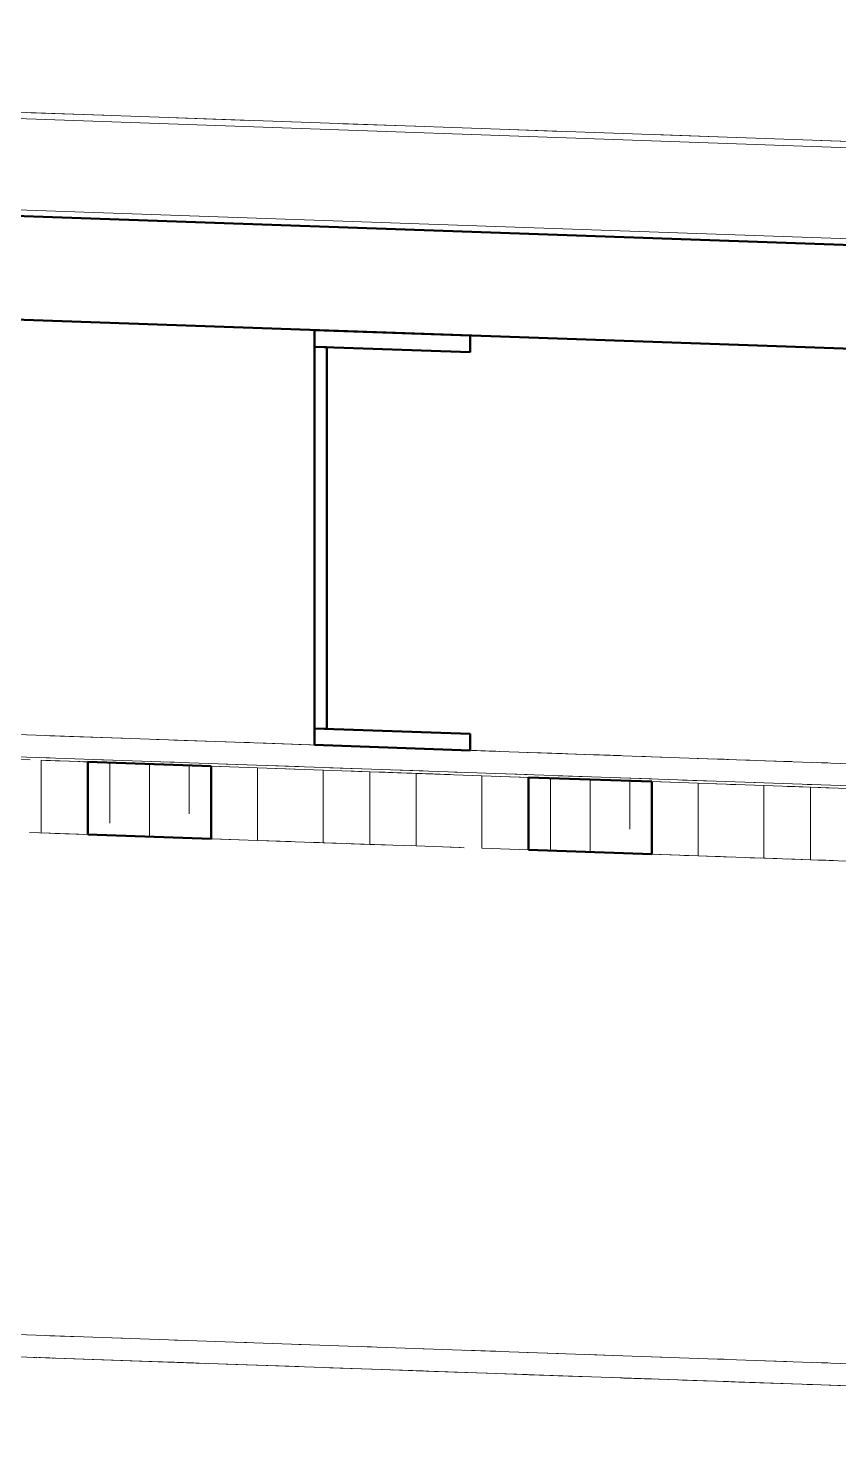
# Model space of a CAD drawing. Header units: metres. Extents: x 10 to 831, y 10 to 584.
# Drawn here: x 221.16 to 240.68, y 450.79 to 484.7 of the extents above; entities that cross this region are included whole.
import ezdxf

# ---------------------------------------------------------------- set-up
doc = ezdxf.new("R2010")
doc.units = ezdxf.units.M
doc.layers.add('CUT', color=7, linetype='Continuous', lineweight=50)
doc.layers.add('VIS', color=8, linetype='Continuous', lineweight=13)

msp = doc.modelspace()

# ---------------------------------------------------------------- linework, layer by layer
at = {"layer": 'CUT'}
for p, q in [((315, 476.877), (165, 482.127)), ((165, 479.627), (315, 474.377)), ((231.8, 477.288), (228.05, 477.42)), ((228.05, 477.42), (228.05, 477.02)), ((231.8, 476.889), (231.8, 477.288)), ((228.35, 477.01), (228.05, 477.02)), ((228.05, 477.02), (228.05, 467.82)), ((228.05, 477.02), (231.8, 476.889)), ((228.35, 467.809), (228.35, 477.01)), ((231.8, 467.689), (228.05, 467.82)), ((228.05, 467.82), (228.05, 467.42)), ((228.05, 467.82), (228.35, 467.809)), ((231.8, 467.288), (231.8, 467.689)), ((228.05, 467.42), (231.8, 467.288)), ((222.591, 465.261), (222.591, 467.011)), ((222.591, 467.011), (225.563, 466.907)), ((225.563, 466.907), (225.563, 465.157)), ((233.206, 464.889), (233.206, 466.639)), ((233.206, 466.639), (236.178, 466.535)), ((236.178, 466.535), (236.178, 464.785)), ((225.563, 465.157), (222.591, 465.261)), ((236.178, 464.785), (233.206, 464.889))]:
    msp.add_line(p, q, dxfattribs=at)
at = {"layer": 'VIS'}
for p, q in [((161.15, 484.611), (318.85, 479.092)), ((315.846, 479.347), (162.902, 484.7)), ((221.226, 482.659), (222.978, 482.598)), ((318.85, 476.892), (161.15, 482.411)), ((224.73, 482.536), (226.483, 482.475)), ((228.736, 482.396), (230.488, 482.335)), ((232.741, 482.256), (233.992, 482.212)), ((315, 476.877), (165, 482.127)), ((315, 476.877), (165, 482.127)), ((315, 476.877), (165, 482.127)), ((236.245, 482.133), (237.997, 482.072)), ((240.25, 481.993), (242.002, 481.932)), ((222.728, 480.106), (224.48, 480.045)), ((224.23, 480.053), (223.979, 480.062)), ((226.733, 479.966), (227.985, 479.923)), ((165, 479.627), (314.75, 474.385)), ((165, 479.627), (314.75, 474.385)), ((315, 474.377), (165, 479.627)), ((230.237, 479.844), (232.49, 479.764)), ((232.24, 479.774), (231.99, 479.782)), ((234.242, 479.704), (235.995, 479.642)), ((238.248, 479.563), (240, 479.502)), ((222.995, 477.597), (222.244, 477.623)), ((224.996, 477.527), (224.746, 477.536)), ((227.498, 477.44), (226.748, 477.466)), ((229.657, 477.364), (228.05, 477.42)), ((228.05, 477.02), (228.05, 477.42)), ((228.05, 477.42), (228.05, 477.42)), ((231.8, 477.288), (228.05, 477.42)), ((228.05, 477.02), (228.05, 477.42)), ((229.5, 477.369), (229.25, 477.378)), ((231.003, 477.317), (230.752, 477.325)), ((231.8, 477.288), (231.532, 477.298)), ((231.8, 477.288), (231.8, 477.288)), ((231.8, 476.889), (231.8, 477.288)), ((231.8, 476.889), (231.8, 477.288)), ((234.521, 477.193), (234.27, 477.202)), ((228.05, 477.02), (228.05, 477.02)), ((228.05, 477.02), (231.8, 476.889)), ((228.35, 477.01), (228.05, 477.02)), ((228.05, 467.82), (228.05, 477.02)), ((228.05, 477.02), (228.05, 477.02)), ((228.35, 477.01), (228.05, 477.02)), ((228.05, 467.82), (228.05, 477.02)), ((231.8, 476.889), (228.05, 477.02)), ((228.35, 477.01), (228.35, 477.01)), ((228.35, 467.809), (228.35, 477.01)), ((228.35, 467.809), (228.35, 477.01)), ((231.8, 476.889), (231.8, 476.889)), ((237.034, 477.106), (236.783, 477.115)), ((238.039, 477.071), (237.788, 477.079)), ((239.045, 477.035), (238.793, 477.044)), ((240.05, 477), (239.798, 477.009)), ((240.552, 476.982), (240.05, 477)), ((240.05, 477), (240.05, 477)), ((30, 474.352), (450, 459.652)), ((450, 459.117), (30, 473.817)), ((228.05, 467.82), (228.05, 467.82)), ((228.05, 467.82), (228.35, 467.809)), ((231.8, 467.689), (228.05, 467.82)), ((228.05, 467.82), (228.05, 467.82)), ((231.8, 467.689), (228.05, 467.82)), ((228.05, 467.42), (228.05, 467.82)), ((228.35, 467.809), (228.05, 467.82)), ((228.35, 467.809), (228.35, 467.809)), ((231.8, 467.689), (231.8, 467.689)), ((231.8, 467.288), (231.8, 467.689)), ((222.428, 467.617), (221.678, 467.643)), ((223.41, 467.582), (222.153, 467.626)), ((223.428, 467.582), (223.178, 467.591)), ((224.496, 467.544), (224.246, 467.553)), ((225.925, 467.495), (224.667, 467.538)), ((224.927, 467.529), (224.677, 467.538)), ((226.426, 467.477), (226.176, 467.486)), ((226.498, 467.475), (226.248, 467.483)), ((227.937, 467.424), (226.679, 467.468)), ((227.925, 467.424), (227.675, 467.433)), ((228.05, 467.42), (228.05, 467.42)), ((231.8, 467.288), (228.05, 467.42)), ((229.425, 467.372), (229.175, 467.38)), ((230.452, 467.336), (229.194, 467.38)), ((231.968, 467.283), (230.452, 467.336)), ((230.924, 467.32), (230.674, 467.328)), ((219.888, 467.106), (221.207, 467.06)), ((221.429, 467.117), (221.678, 467.108)), ((221.471, 467.05), (222.591, 467.011)), ((221.471, 465.3), (221.471, 467.05)), ((221.919, 467.034), (221.583, 467.047)), ((221.919, 467.034), (221.808, 467.038)), ((221.919, 467.034), (221.808, 467.038)), ((221.919, 467.034), (221.808, 467.038)), ((221.919, 467.034), (221.808, 467.038)), ((221.919, 467.034), (221.808, 467.038)), ((221.919, 467.034), (221.808, 467.038)), ((223.121, 466.993), (221.912, 467.035)), ((222.638, 467.01), (221.912, 467.035)), ((222.638, 467.01), (221.912, 467.035)), ((222.638, 467.01), (221.912, 467.035)), ((222.638, 467.01), (221.912, 467.035)), ((222.638, 467.01), (221.912, 467.035)), ((222.591, 467.011), (222.479, 467.015)), ((223.642, 466.974), (222.557, 467.013)), ((223.642, 466.974), (222.557, 467.013)), ((223.642, 466.974), (222.557, 467.013)), ((223.642, 466.974), (222.557, 467.013)), ((223.642, 466.974), (222.557, 467.013)), ((224.077, 466.959), (222.557, 467.013)), ((223.642, 466.974), (222.557, 467.013)), ((223.642, 466.974), (222.557, 467.013)), ((223.642, 466.974), (222.557, 467.013)), ((223.642, 466.974), (222.557, 467.013)), ((222.591, 467.011), (225.563, 466.907)), ((223.251, 466.988), (222.591, 467.011)), ((222.591, 465.261), (222.591, 467.011)), ((223.086, 466.994), (222.673, 467.008)), ((223.086, 466.994), (222.673, 467.008)), ((223.086, 466.994), (222.673, 467.008)), ((223.086, 466.994), (222.673, 467.008)), ((223.086, 466.994), (222.673, 467.008)), ((223.086, 466.994), (222.673, 467.008)), ((223, 466.996), (222.75, 467.005)), ((222.756, 467.005), (223.168, 466.991)), ((222.756, 467.005), (223.168, 466.991)), ((222.756, 467.005), (223.168, 466.991)), ((222.756, 467.005), (223.168, 466.991)), ((222.756, 467.005), (223.168, 466.991)), ((222.774, 467.005), (223.86, 466.966)), ((222.774, 467.005), (223.86, 466.966)), ((223.054, 466.995), (222.791, 467.004)), ((223.045, 466.995), (222.818, 467.003)), ((222.928, 467.064), (223.178, 467.056)), ((223.121, 466.993), (223.361, 466.984)), ((224.077, 466.959), (223.121, 466.993)), ((223.121, 466.993), (223.121, 465.534)), ((224.077, 466.959), (223.664, 466.974)), ((223.912, 466.965), (223.664, 466.974)), ((223.912, 466.965), (223.664, 466.974)), ((223.912, 466.965), (223.664, 466.974)), ((223.912, 466.965), (223.664, 466.974)), ((223.912, 466.965), (223.664, 466.974)), ((223.912, 466.965), (223.664, 466.974)), ((223.746, 466.971), (223.994, 466.962)), ((223.746, 466.971), (223.994, 466.962)), ((223.746, 466.971), (223.994, 466.962)), ((223.746, 466.971), (223.994, 466.962)), ((223.746, 466.971), (223.994, 466.962)), ((224.427, 467.012), (224.677, 467.003)), ((232.423, 467.267), (231.674, 467.293)), ((231.8, 467.288), (231.8, 467.288)), ((232.512, 467.264), (232.26, 467.273)), ((233.923, 467.214), (233.173, 467.24)), ((234.019, 467.211), (233.265, 467.238)), ((234.999, 467.177), (233.735, 467.221)), ((235.422, 467.162), (234.672, 467.188)), ((235.024, 467.176), (234.773, 467.184)), ((236.029, 467.14), (235.778, 467.149)), ((236.422, 467.127), (236.172, 467.135)), ((238.03, 467.07), (237.271, 467.097)), ((237.921, 467.075), (237.671, 467.083)), ((238.542, 467.053), (238.291, 467.062)), ((239.42, 467.022), (238.671, 467.048)), ((239.547, 467.017), (239.296, 467.026)), ((240.42, 466.987), (240.17, 466.996)), ((222.591, 465.844), (222.591, 466.72)), ((222.591, 465.844), (222.591, 466.72)), ((222.591, 465.844), (222.591, 466.72)), ((222.591, 465.844), (222.591, 466.72)), ((222.591, 465.844), (222.591, 466.72)), ((222.591, 465.844), (222.591, 466.72)), ((225.032, 466.926), (224.077, 466.959)), ((224.077, 465.209), (224.077, 466.959)), ((224.554, 466.942), (224.316, 466.951)), ((224.554, 466.942), (224.316, 466.951)), ((224.554, 466.942), (224.316, 466.951)), ((224.554, 466.942), (224.316, 466.951)), ((224.554, 466.942), (224.316, 466.951)), ((224.554, 466.942), (224.793, 466.934)), ((224.554, 466.942), (225.032, 466.926)), ((224.554, 466.942), (224.793, 466.934)), ((224.554, 466.942), (224.793, 466.934)), ((224.554, 466.942), (224.793, 466.934)), ((224.554, 466.942), (224.793, 466.934)), ((225.032, 466.926), (225.274, 466.917)), ((225.032, 465.759), (225.032, 466.926)), ((225.032, 465.759), (225.032, 466.634)), ((225.032, 465.759), (225.032, 466.634)), ((225.032, 465.759), (225.032, 466.634)), ((225.032, 465.759), (225.032, 466.634)), ((225.032, 465.759), (225.032, 466.634)), ((225.34, 466.915), (225.088, 466.923)), ((226.228, 466.884), (225.091, 466.923)), ((225.5, 466.909), (225.25, 466.918)), ((225.563, 466.907), (226.682, 466.868)), ((225.563, 465.157), (225.563, 466.907)), ((225.926, 466.96), (226.176, 466.951)), ((226.682, 466.868), (228.265, 466.812)), ((226.682, 466.868), (226.682, 466.868)), ((226.682, 465.118), (226.682, 466.868)), ((226.682, 465.118), (226.682, 466.868)), ((226.926, 466.925), (227.675, 466.898)), ((227.362, 466.844), (227.11, 466.853)), ((227.45, 466.841), (227.692, 466.832)), ((227.45, 466.841), (227.692, 466.832)), ((227.45, 466.841), (227.692, 466.832)), ((227.45, 466.841), (227.692, 466.832)), ((227.45, 466.841), (227.692, 466.832)), ((227.45, 466.841), (227.692, 466.832)), ((228.265, 466.812), (229.384, 466.774)), ((228.265, 465.062), (228.265, 466.812)), ((228.425, 466.872), (229.175, 466.846)), ((229.384, 466.774), (228.825, 466.793)), ((229.384, 466.774), (228.825, 466.793)), ((229.384, 466.774), (228.825, 466.793)), ((229.384, 466.774), (228.825, 466.793)), ((229.384, 466.774), (228.825, 466.793)), ((229.384, 466.774), (228.825, 466.793)), ((229.011, 466.786), (229.384, 466.774)), ((229.011, 466.786), (229.384, 466.774)), ((229.011, 466.786), (229.384, 466.774)), ((229.011, 466.786), (229.384, 466.774)), ((229.011, 466.786), (229.384, 466.774)), ((229.011, 466.786), (229.384, 466.774)), ((229.384, 466.774), (229.114, 466.783)), ((229.384, 466.774), (229.114, 466.783)), ((229.384, 466.774), (229.114, 466.783)), ((229.384, 466.774), (229.114, 466.783)), ((229.384, 466.774), (229.114, 466.783)), ((229.384, 466.774), (229.114, 466.783)), ((229.384, 466.774), (229.121, 466.783)), ((229.384, 466.774), (229.132, 466.782)), ((229.384, 466.774), (230.504, 466.734)), ((229.384, 466.774), (229.655, 466.764)), ((229.757, 466.76), (229.384, 466.774)), ((229.384, 466.774), (229.944, 466.754)), ((229.384, 466.774), (229.655, 466.764)), ((229.757, 466.76), (229.384, 466.774)), ((229.384, 466.774), (229.944, 466.754)), ((229.384, 466.774), (229.655, 466.764)), ((229.757, 466.76), (229.384, 466.774)), ((229.384, 466.774), (229.944, 466.754)), ((229.384, 466.774), (229.655, 466.764)), ((229.757, 466.76), (229.384, 466.774)), ((229.384, 466.774), (229.944, 466.754)), ((229.384, 466.774), (229.655, 466.764)), ((229.757, 466.76), (229.384, 466.774)), ((229.384, 466.774), (229.944, 466.754)), ((229.384, 466.774), (229.655, 466.764)), ((229.757, 466.76), (229.384, 466.774)), ((229.384, 466.774), (229.944, 466.754)), ((230.901, 466.72), (229.384, 466.774)), ((229.384, 465.024), (229.384, 466.774)), ((229.924, 466.819), (230.674, 466.793)), ((230.504, 466.734), (232.087, 466.678)), ((230.504, 464.984), (230.504, 466.734)), ((231.319, 466.706), (230.594, 466.731)), ((231.319, 466.706), (230.594, 466.731)), ((231.319, 466.706), (230.594, 466.731)), ((231.319, 466.706), (230.594, 466.731)), ((231.319, 466.706), (230.594, 466.731)), ((231.319, 466.706), (230.594, 466.731)), ((232.087, 466.678), (230.736, 466.726)), ((231.006, 466.716), (230.736, 466.726)), ((231.006, 466.716), (230.736, 466.726)), ((231.006, 466.716), (230.736, 466.726)), ((231.006, 466.716), (230.736, 466.726)), ((231.006, 466.716), (230.736, 466.726)), ((231.006, 466.716), (230.736, 466.726)), ((231.031, 466.716), (230.767, 466.725)), ((231.031, 466.716), (230.767, 466.725)), ((231.031, 466.716), (230.767, 466.725)), ((231.031, 466.716), (230.767, 466.725)), ((231.031, 466.716), (230.767, 466.725)), ((231.031, 466.716), (230.767, 466.725)), ((231.006, 466.716), (231.276, 466.707)), ((231.006, 466.716), (231.276, 466.707)), ((231.006, 466.716), (231.276, 466.707)), ((231.006, 466.716), (231.276, 466.707)), ((231.006, 466.716), (231.276, 466.707)), ((231.006, 466.716), (231.276, 466.707)), ((231.031, 466.716), (231.295, 466.707)), ((231.031, 466.716), (231.295, 466.707)), ((231.031, 466.716), (231.295, 466.707)), ((231.031, 466.716), (231.295, 466.707)), ((231.031, 466.716), (231.295, 466.707)), ((231.031, 466.716), (231.295, 466.707)), ((231.424, 466.767), (231.674, 466.758)), ((232.534, 466.663), (232.087, 466.678)), ((232.087, 466.678), (232.087, 466.678)), ((232.087, 466.678), (233.206, 466.639)), ((232.087, 464.928), (232.087, 466.678)), ((232.534, 466.663), (232.422, 466.667)), ((232.534, 466.663), (232.422, 466.667)), ((232.534, 466.663), (232.422, 466.667)), ((232.534, 466.663), (232.422, 466.667)), ((232.534, 466.663), (232.422, 466.667)), ((232.534, 466.663), (232.422, 466.667)), ((232.423, 466.732), (233.173, 466.706)), ((233.737, 466.621), (232.528, 466.663)), ((233.253, 466.638), (232.528, 466.663)), ((233.253, 466.638), (232.528, 466.663)), ((233.253, 466.638), (232.528, 466.663)), ((233.253, 466.638), (232.528, 466.663)), ((233.253, 466.638), (232.528, 466.663)), ((233.206, 466.639), (233.094, 466.644)), ((234.258, 466.602), (233.172, 466.64)), ((234.258, 466.602), (233.172, 466.64)), ((234.258, 466.602), (233.172, 466.64)), ((234.258, 466.602), (233.172, 466.64)), ((234.258, 466.602), (233.172, 466.64)), ((234.692, 466.588), (233.172, 466.64)), ((234.258, 466.602), (233.172, 466.64)), ((234.258, 466.602), (233.172, 466.64)), ((234.258, 466.602), (233.172, 466.64)), ((234.258, 466.602), (233.172, 466.64)), ((233.206, 466.639), (236.178, 466.535)), ((233.867, 466.616), (233.206, 466.639)), ((233.206, 464.889), (233.206, 466.639)), ((233.701, 466.622), (233.288, 466.636)), ((233.701, 466.622), (233.288, 466.636)), ((233.701, 466.622), (233.288, 466.636)), ((233.701, 466.622), (233.288, 466.636)), ((233.701, 466.622), (233.288, 466.636)), ((233.701, 466.622), (233.288, 466.636)), ((233.371, 466.634), (233.784, 466.62)), ((233.371, 466.634), (233.784, 466.62)), ((233.371, 466.634), (233.784, 466.62)), ((233.371, 466.634), (233.784, 466.62)), ((233.371, 466.634), (233.784, 466.62)), ((233.389, 466.633), (234.475, 466.595)), ((233.389, 466.633), (234.475, 466.595)), ((233.669, 466.623), (233.405, 466.632)), ((233.661, 466.623), (233.434, 466.631)), ((233.8, 466.619), (233.503, 466.629)), ((233.8, 466.619), (233.503, 466.629)), ((233.8, 466.619), (233.503, 466.629)), ((233.8, 466.619), (233.503, 466.629)), ((233.8, 466.619), (233.503, 466.629)), ((233.923, 466.679), (234.672, 466.653)), ((235.422, 466.627), (236.172, 466.601)), ((233.206, 465.473), (233.206, 466.348)), ((233.206, 465.473), (233.206, 466.348)), ((233.206, 465.473), (233.206, 466.348)), ((233.206, 465.473), (233.206, 466.348)), ((233.206, 465.473), (233.206, 466.348)), ((233.206, 465.473), (233.206, 466.348)), ((233.737, 466.621), (234.453, 466.596)), ((234.692, 466.588), (233.737, 466.621)), ((233.737, 466.621), (233.737, 464.871)), ((233.8, 466.619), (234.098, 466.608)), ((234.214, 466.604), (233.976, 466.613)), ((234.214, 466.604), (233.976, 466.613)), ((234.214, 466.604), (233.976, 466.613)), ((234.214, 466.604), (233.976, 466.613)), ((234.214, 466.604), (233.976, 466.613)), ((234.214, 466.604), (234.453, 466.596)), ((234.214, 466.604), (234.453, 466.596)), ((234.214, 466.604), (234.453, 466.596)), ((234.214, 466.604), (234.453, 466.596)), ((234.214, 466.604), (234.453, 466.596)), ((234.692, 466.588), (234.279, 466.602)), ((234.527, 466.594), (234.279, 466.602)), ((234.527, 466.594), (234.279, 466.602)), ((234.527, 466.594), (234.279, 466.602)), ((234.527, 466.594), (234.279, 466.602)), ((234.527, 466.594), (234.279, 466.602)), ((234.527, 466.594), (234.279, 466.602)), ((234.362, 466.599), (234.609, 466.591)), ((234.362, 466.599), (234.609, 466.591)), ((234.362, 466.599), (234.609, 466.591)), ((234.362, 466.599), (234.609, 466.591)), ((234.362, 466.599), (234.609, 466.591)), ((234.692, 464.837), (234.692, 466.588)), ((235.647, 466.554), (235.409, 466.562)), ((235.647, 466.554), (235.889, 466.546)), ((235.647, 465.388), (235.647, 466.554)), ((235.956, 466.543), (235.703, 466.552)), ((236.843, 466.512), (235.706, 466.552)), ((236, 466.541), (235.75, 466.55)), ((236.178, 466.535), (237.298, 466.496)), ((236.178, 464.785), (236.178, 466.535)), ((236.921, 466.574), (237.671, 466.548)), ((237.298, 466.496), (238.88, 466.441)), ((237.298, 466.496), (237.298, 466.496)), ((237.298, 464.746), (237.298, 466.496)), ((237.298, 464.746), (237.298, 466.496)), ((237.978, 466.473), (237.725, 466.481)), ((238.065, 466.47), (238.308, 466.461)), ((238.065, 466.47), (238.308, 466.461)), ((238.065, 466.47), (238.308, 466.461)), ((238.065, 466.47), (238.308, 466.461)), ((238.065, 466.47), (238.308, 466.461)), ((238.065, 466.47), (238.308, 466.461)), ((238.421, 466.522), (238.671, 466.514)), ((238.88, 466.441), (240, 466.401)), ((238.88, 464.691), (238.88, 466.441)), ((239.627, 466.415), (239.44, 466.422)), ((239.627, 466.415), (239.44, 466.422)), ((239.627, 466.415), (239.44, 466.422)), ((239.627, 466.415), (239.44, 466.422)), ((239.627, 466.415), (239.44, 466.422)), ((239.627, 466.415), (239.44, 466.422)), ((239.627, 466.415), (239.813, 466.409)), ((239.627, 466.415), (239.813, 466.409)), ((239.627, 466.415), (239.813, 466.409)), ((239.627, 466.415), (239.813, 466.409)), ((239.627, 466.415), (239.813, 466.409)), ((239.627, 466.415), (239.813, 466.409)), ((240, 466.401), (239.73, 466.411)), ((239.92, 466.47), (240.17, 466.461)), ((240, 466.401), (241.119, 466.363)), ((240, 466.401), (240.242, 466.394)), ((240, 464.652), (240, 466.401)), ((240.373, 466.389), (240.186, 466.395)), ((240.373, 466.389), (240.186, 466.395)), ((240.373, 466.389), (240.186, 466.395)), ((240.373, 466.389), (240.186, 466.395)), ((240.373, 466.389), (240.186, 466.395)), ((240.373, 466.389), (240.186, 466.395)), ((240.373, 466.389), (240.559, 466.382)), ((240.373, 466.389), (240.559, 466.382)), ((240.373, 466.389), (240.559, 466.382)), ((240.373, 466.389), (240.559, 466.382)), ((240.373, 466.389), (240.559, 466.382)), ((240.373, 466.389), (240.559, 466.382)), ((235.647, 465.388), (235.647, 466.263)), ((235.647, 465.388), (235.647, 466.263)), ((235.647, 465.388), (235.647, 466.263)), ((235.647, 465.388), (235.647, 466.263)), ((235.647, 465.388), (235.647, 466.263)), ((221.187, 465.31), (221.912, 465.285)), ((221.187, 465.31), (221.912, 465.285)), ((221.187, 465.31), (221.912, 465.285)), ((221.187, 465.31), (221.912, 465.285)), ((221.187, 465.31), (221.912, 465.285)), ((221.187, 465.31), (221.912, 465.285)), ((222.591, 465.261), (221.471, 465.3)), ((221.471, 465.3), (221.471, 465.3)), ((221.844, 465.287), (221.658, 465.293)), ((221.844, 465.287), (221.658, 465.293)), ((221.844, 465.287), (221.658, 465.293)), ((221.844, 465.287), (221.658, 465.293)), ((221.844, 465.287), (221.658, 465.293)), ((221.844, 465.287), (221.658, 465.293)), ((221.802, 465.288), (222.56, 465.262)), ((221.844, 465.287), (222.031, 465.28)), ((221.844, 465.287), (222.031, 465.28)), ((221.844, 465.287), (222.031, 465.28)), ((221.844, 465.287), (222.031, 465.28)), ((221.844, 465.287), (222.031, 465.28)), ((221.844, 465.287), (222.031, 465.28)), ((221.919, 465.284), (222.031, 465.28)), ((222.367, 465.269), (222.591, 465.261)), ((222.367, 465.269), (222.479, 465.265)), ((222.367, 465.269), (222.479, 465.265)), ((222.367, 465.269), (222.479, 465.265)), ((222.367, 465.269), (222.479, 465.265)), ((222.367, 465.269), (222.479, 465.265)), ((222.367, 465.269), (222.479, 465.265)), ((225.563, 465.157), (222.591, 465.261)), ((222.896, 465.25), (223.146, 465.241)), ((223.045, 465.245), (223.727, 465.221)), ((223.208, 465.24), (224.077, 465.209)), ((223.599, 465.226), (224.077, 465.209)), ((224.077, 465.209), (225.563, 465.157)), ((224.374, 465.198), (224.077, 465.209)), ((224.077, 465.209), (224.728, 465.187)), ((224.077, 465.209), (224.793, 465.184)), ((224.407, 465.197), (224.16, 465.206)), ((224.407, 465.197), (224.16, 465.206)), ((224.407, 465.197), (224.16, 465.206)), ((224.407, 465.197), (224.16, 465.206)), ((224.407, 465.197), (224.16, 465.206)), ((224.242, 465.204), (224.49, 465.195)), ((224.242, 465.204), (224.49, 465.195)), ((224.242, 465.204), (224.49, 465.195)), ((224.242, 465.204), (224.49, 465.195)), ((224.242, 465.204), (224.49, 465.195)), ((224.242, 465.204), (224.49, 465.195)), ((224.511, 465.194), (224.294, 465.202)), ((224.511, 465.194), (224.294, 465.202)), ((224.511, 465.194), (224.294, 465.202)), ((224.511, 465.194), (224.294, 465.202)), ((224.511, 465.194), (224.294, 465.202)), ((224.511, 465.194), (224.294, 465.202)), ((224.511, 465.194), (224.294, 465.202)), ((224.511, 465.194), (224.294, 465.202)), ((224.554, 465.192), (224.316, 465.201)), ((224.554, 465.192), (224.316, 465.201)), ((224.554, 465.192), (224.316, 465.201)), ((224.554, 465.192), (224.316, 465.201)), ((224.554, 465.192), (224.316, 465.201)), ((224.554, 465.192), (224.316, 465.201)), ((224.374, 465.198), (224.671, 465.188)), ((224.374, 465.198), (224.671, 465.188)), ((224.374, 465.198), (224.671, 465.188)), ((224.374, 465.198), (224.671, 465.188)), ((224.511, 465.194), (224.728, 465.187)), ((224.511, 465.194), (224.728, 465.187)), ((224.511, 465.194), (224.728, 465.187)), ((224.554, 465.192), (224.793, 465.184)), ((224.554, 465.192), (224.793, 465.184)), ((224.554, 465.192), (224.793, 465.184)), ((224.554, 465.192), (224.793, 465.184)), ((224.554, 465.192), (224.793, 465.184)), ((224.864, 465.182), (225.546, 465.158)), ((225.398, 465.163), (225.15, 465.171)), ((225.398, 465.163), (225.15, 465.171)), ((225.398, 465.163), (225.15, 465.171)), ((225.398, 465.163), (225.15, 465.171)), ((225.398, 465.163), (225.15, 465.171)), ((225.164, 465.171), (225.428, 465.162)), ((225.233, 465.168), (225.48, 465.16)), ((225.233, 465.168), (225.48, 465.16)), ((225.233, 465.168), (225.48, 465.16)), ((225.233, 465.168), (225.48, 465.16)), ((225.233, 465.168), (225.48, 465.16)), ((225.233, 465.168), (225.48, 465.16)), ((225.38, 465.163), (226.031, 465.14)), ((226.682, 465.118), (225.563, 465.157)), ((225.814, 465.149), (225.597, 465.156)), ((225.814, 465.149), (225.597, 465.156)), ((225.814, 465.149), (225.597, 465.156)), ((225.814, 465.149), (225.597, 465.156)), ((225.814, 465.149), (225.597, 465.156)), ((225.814, 465.149), (225.597, 465.156)), ((225.814, 465.149), (225.597, 465.156)), ((225.814, 465.149), (225.597, 465.156)), ((225.814, 465.149), (226.031, 465.14)), ((225.814, 465.149), (226.031, 465.14)), ((225.814, 465.149), (226.031, 465.14)), ((225.999, 465.142), (226.242, 465.134)), ((225.999, 465.142), (226.242, 465.134)), ((225.999, 465.142), (226.242, 465.134)), ((225.999, 465.142), (226.242, 465.134)), ((225.999, 465.142), (226.242, 465.134)), ((225.999, 465.142), (226.242, 465.134)), ((226.459, 465.125), (226.346, 465.13)), ((226.459, 465.125), (226.346, 465.13)), ((226.459, 465.125), (226.346, 465.13)), ((226.459, 465.125), (226.346, 465.13)), ((226.459, 465.125), (226.346, 465.13)), ((226.459, 465.125), (226.346, 465.13)), ((226.682, 465.118), (227.493, 465.09)), ((228.265, 465.062), (226.682, 465.118)), ((226.682, 465.118), (226.682, 465.118)), ((227.223, 465.099), (226.952, 465.109)), ((227.223, 465.099), (226.952, 465.109)), ((227.223, 465.099), (226.952, 465.109)), ((227.223, 465.099), (226.952, 465.109)), ((227.223, 465.099), (226.952, 465.109)), ((227.223, 465.099), (226.952, 465.109)), ((227.223, 465.099), (227.493, 465.09)), ((227.223, 465.099), (227.493, 465.09)), ((227.223, 465.099), (227.493, 465.09)), ((227.223, 465.099), (227.493, 465.09)), ((227.223, 465.099), (227.493, 465.09)), ((227.223, 465.099), (227.493, 465.09)), ((227.934, 465.074), (228.175, 465.065)), ((227.934, 465.074), (228.175, 465.065)), ((227.934, 465.074), (228.175, 465.065)), ((227.934, 465.074), (228.175, 465.065)), ((227.934, 465.074), (228.175, 465.065)), ((227.934, 465.074), (228.175, 465.065)), ((228.303, 465.061), (228.033, 465.07)), ((228.303, 465.061), (228.033, 465.07)), ((228.303, 465.061), (228.033, 465.07)), ((228.303, 465.061), (228.033, 465.07)), ((228.303, 465.061), (228.033, 465.07)), ((228.303, 465.061), (228.033, 465.07)), ((229.384, 465.024), (228.265, 465.062)), ((228.303, 465.061), (228.574, 465.052)), ((228.303, 465.061), (228.574, 465.052)), ((228.303, 465.061), (228.574, 465.052)), ((228.303, 465.061), (228.574, 465.052)), ((228.303, 465.061), (228.574, 465.052)), ((228.303, 465.061), (228.574, 465.052)), ((228.303, 465.061), (228.574, 465.052)), ((229.011, 465.036), (228.825, 465.043)), ((229.011, 465.036), (228.825, 465.043)), ((229.011, 465.036), (228.825, 465.043)), ((229.011, 465.036), (228.825, 465.043)), ((229.011, 465.036), (228.825, 465.043)), ((229.011, 465.036), (228.825, 465.043)), ((228.885, 465.041), (229.135, 465.032)), ((229, 465.037), (229.75, 465.01)), ((229.011, 465.036), (229.198, 465.03)), ((229.011, 465.036), (229.198, 465.03)), ((229.011, 465.036), (229.198, 465.03)), ((229.011, 465.036), (229.198, 465.03)), ((229.011, 465.036), (229.198, 465.03)), ((229.011, 465.036), (229.198, 465.03)), ((229.384, 465.024), (229.655, 465.014)), ((230.504, 464.984), (229.384, 465.024)), ((229.757, 465.01), (229.571, 465.017)), ((229.757, 465.01), (229.571, 465.017)), ((229.757, 465.01), (229.571, 465.017)), ((229.757, 465.01), (229.571, 465.017)), ((229.757, 465.01), (229.571, 465.017)), ((229.757, 465.01), (229.571, 465.017)), ((229.757, 465.01), (229.944, 465.004)), ((229.757, 465.01), (229.944, 465.004)), ((229.757, 465.01), (229.944, 465.004)), ((229.757, 465.01), (229.944, 465.004)), ((229.757, 465.01), (229.944, 465.004)), ((229.757, 465.01), (229.944, 465.004)), ((231.559, 464.947), (230.504, 464.984)), ((231.319, 464.956), (231.561, 464.947)), ((231.319, 464.956), (231.561, 464.947)), ((231.319, 464.956), (231.561, 464.947)), ((231.319, 464.956), (231.561, 464.947)), ((231.319, 464.956), (231.561, 464.947)), ((231.319, 464.956), (231.561, 464.947)), ((231.406, 464.952), (231.659, 464.943)), ((233.206, 464.889), (232.087, 464.928)), ((232.087, 464.928), (232.087, 464.928)), ((236.178, 464.785), (233.206, 464.889)), ((233.428, 464.882), (233.681, 464.873)), ((234.214, 464.854), (233.737, 464.871)), ((233.737, 464.871), (234.692, 464.837)), ((234.214, 464.854), (233.976, 464.863)), ((234.214, 464.854), (233.976, 464.863)), ((234.214, 464.854), (233.976, 464.863)), ((234.214, 464.854), (233.976, 464.863)), ((234.214, 464.854), (233.976, 464.863)), ((234.214, 464.854), (234.453, 464.846)), ((234.214, 464.854), (234.453, 464.846)), ((234.214, 464.854), (234.453, 464.846)), ((234.214, 464.854), (234.453, 464.846)), ((234.214, 464.854), (234.453, 464.846)), ((234.692, 464.837), (234.909, 464.83)), ((234.692, 464.837), (235.409, 464.812)), ((235.213, 464.819), (235.995, 464.792)), ((235.561, 464.807), (236.647, 464.769)), ((235.995, 464.792), (235.778, 464.799)), ((235.995, 464.792), (235.778, 464.799)), ((235.995, 464.792), (235.778, 464.799)), ((235.995, 464.792), (235.778, 464.799)), ((235.995, 464.792), (235.778, 464.799)), ((235.995, 464.792), (235.778, 464.799)), ((235.995, 464.792), (235.778, 464.799)), ((235.995, 464.792), (235.778, 464.799)), ((235.995, 464.792), (236.212, 464.785)), ((235.995, 464.792), (236.212, 464.785)), ((235.995, 464.792), (236.212, 464.785)), ((237.298, 464.746), (236.178, 464.785)), ((236.615, 464.77), (236.857, 464.762)), ((236.615, 464.77), (236.857, 464.762)), ((236.615, 464.77), (236.857, 464.762)), ((236.615, 464.77), (236.857, 464.762)), ((236.615, 464.77), (236.857, 464.762)), ((236.615, 464.77), (236.857, 464.762)), ((237.074, 464.754), (236.962, 464.758)), ((237.074, 464.754), (236.962, 464.758)), ((237.074, 464.754), (236.962, 464.758)), ((237.074, 464.754), (236.962, 464.758)), ((237.074, 464.754), (236.962, 464.758)), ((237.074, 464.754), (236.962, 464.758)), ((237.298, 464.746), (238.108, 464.718)), ((238.88, 464.691), (237.298, 464.746)), ((237.298, 464.746), (237.298, 464.746)), ((237.838, 464.727), (237.568, 464.737)), ((237.838, 464.727), (237.568, 464.737)), ((237.838, 464.727), (237.568, 464.737)), ((237.838, 464.727), (237.568, 464.737)), ((237.838, 464.727), (237.568, 464.737)), ((237.838, 464.727), (237.568, 464.737)), ((237.838, 464.727), (238.108, 464.718)), ((237.838, 464.727), (238.108, 464.718)), ((237.838, 464.727), (238.108, 464.718)), ((237.838, 464.727), (238.108, 464.718)), ((237.838, 464.727), (238.108, 464.718)), ((237.838, 464.727), (238.108, 464.718)), ((238.549, 464.702), (238.791, 464.694)), ((238.549, 464.702), (238.791, 464.694)), ((238.549, 464.702), (238.791, 464.694)), ((238.549, 464.702), (238.791, 464.694)), ((238.549, 464.702), (238.791, 464.694)), ((238.549, 464.702), (238.791, 464.694)), ((238.919, 464.69), (238.649, 464.699)), ((238.919, 464.69), (238.649, 464.699)), ((238.919, 464.69), (238.649, 464.699)), ((238.919, 464.69), (238.649, 464.699)), ((238.919, 464.69), (238.649, 464.699)), ((238.919, 464.69), (238.649, 464.699)), ((240, 464.652), (238.88, 464.691)), ((238.919, 464.69), (239.189, 464.68)), ((238.919, 464.69), (239.189, 464.68)), ((238.919, 464.69), (239.189, 464.68)), ((238.919, 464.69), (239.189, 464.68)), ((238.919, 464.69), (239.189, 464.68)), ((238.919, 464.69), (239.189, 464.68)), ((238.919, 464.69), (239.189, 464.68)), ((239.627, 464.665), (239.44, 464.671)), ((239.627, 464.665), (239.44, 464.671)), ((239.627, 464.665), (239.44, 464.671)), ((239.627, 464.665), (239.44, 464.671)), ((239.627, 464.665), (239.44, 464.671)), ((239.627, 464.665), (239.44, 464.671)), ((239.627, 464.665), (239.813, 464.659)), ((239.627, 464.665), (239.813, 464.659)), ((239.627, 464.665), (239.813, 464.659)), ((239.627, 464.665), (239.813, 464.659)), ((239.627, 464.665), (239.813, 464.659)), ((239.627, 464.665), (239.813, 464.659)), ((240, 464.652), (240.27, 464.642)), ((241.119, 464.613), (240, 464.652)), ((240, 464.652), (240.25, 464.643)), ((240.373, 464.639), (240.186, 464.645)), ((240.373, 464.639), (240.186, 464.645)), ((240.373, 464.639), (240.186, 464.645)), ((240.373, 464.639), (240.186, 464.645)), ((240.373, 464.639), (240.186, 464.645)), ((240.373, 464.639), (240.186, 464.645)), ((240.373, 464.639), (240.559, 464.632)), ((240.373, 464.639), (240.559, 464.632)), ((240.373, 464.639), (240.559, 464.632)), ((240.373, 464.639), (240.559, 464.632)), ((240.373, 464.639), (240.559, 464.632)), ((240.373, 464.639), (240.559, 464.632)), ((30, 459.887), (450, 445.187)), ((450, 444.652), (30, 459.352)), ((222.428, 453.152), (221.678, 453.178)), ((223.428, 453.117), (223.178, 453.125)), ((224.927, 453.064), (224.677, 453.073)), ((226.426, 453.012), (226.176, 453.02)), ((227.925, 452.959), (227.675, 452.968)), ((229.425, 452.907), (229.175, 452.915)), ((230.924, 452.854), (230.674, 452.863)), ((232.423, 452.802), (231.674, 452.828)), ((233.923, 452.75), (233.173, 452.775)), ((235.422, 452.697), (234.672, 452.723)), ((225.422, 452.512), (220.895, 452.671)), ((221.287, 452.657), (221.32, 452.656)), ((221.287, 452.657), (221.32, 452.656)), ((221.398, 452.653), (221.65, 452.644)), ((221.417, 452.652), (221.45, 452.651)), ((221.417, 452.652), (221.45, 452.651)), ((221.429, 452.652), (221.678, 452.643)), ((221.613, 452.645), (221.646, 452.644)), ((221.613, 452.645), (221.646, 452.644)), ((221.743, 452.64), (221.776, 452.639)), ((221.743, 452.64), (221.776, 452.639)), ((222.928, 452.6), (223.178, 452.591)), ((223.41, 452.582), (223.661, 452.573)), ((224.897, 452.53), (223.637, 452.575)), ((223.889, 452.565), (225.149, 452.522)), ((224.427, 452.547), (224.677, 452.538)), ((225.926, 452.495), (226.176, 452.486)), ((227.416, 452.442), (226.156, 452.486)), ((227.434, 452.442), (226.176, 452.486)), ((226.408, 452.477), (227.668, 452.433)), ((226.926, 452.46), (227.675, 452.433)), ((228.425, 452.407), (229.175, 452.38)), ((229.446, 452.371), (228.691, 452.398)), ((236.422, 452.662), (236.172, 452.671)), ((237.921, 452.61), (237.671, 452.618)), ((239.42, 452.557), (238.671, 452.583)), ((240.42, 452.522), (240.17, 452.531)), ((230.942, 452.319), (229.683, 452.363)), ((229.924, 452.355), (230.674, 452.328)), ((229.935, 452.354), (230.69, 452.327)), ((231.954, 452.284), (230.942, 452.319)), ((231.424, 452.302), (231.674, 452.293)), ((231.448, 452.301), (232.207, 452.274)), ((233.483, 452.23), (232.22, 452.274)), ((232.423, 452.267), (233.173, 452.24)), ((233.978, 452.212), (233.219, 452.239)), ((233.472, 452.23), (234.231, 452.203)), ((233.923, 452.215), (234.672, 452.188)), ((236.002, 452.142), (235.244, 452.168)), ((237.019, 452.106), (235.251, 452.168)), ((235.422, 452.162), (236.172, 452.136)), ((235.496, 452.159), (236.255, 452.133)), ((235.503, 452.159), (235.756, 452.15)), ((236.921, 452.11), (237.671, 452.083)), ((237.52, 452.088), (238.279, 452.062)), ((238.026, 452.071), (237.773, 452.08)), ((240.05, 452), (238.282, 452.062)), ((238.421, 452.057), (238.671, 452.048)), ((238.534, 452.053), (239.797, 452.009)), ((239.544, 452.018), (239.291, 452.027)), ((239.544, 452.018), (239.797, 452.009)), ((239.92, 452.005), (240.17, 451.996)), ((241.06, 451.965), (240.05, 452)), ((240.05, 452), (240.05, 452))]:
    msp.add_line(p, q, dxfattribs=at)

doc.saveas('drawing.dxf')
